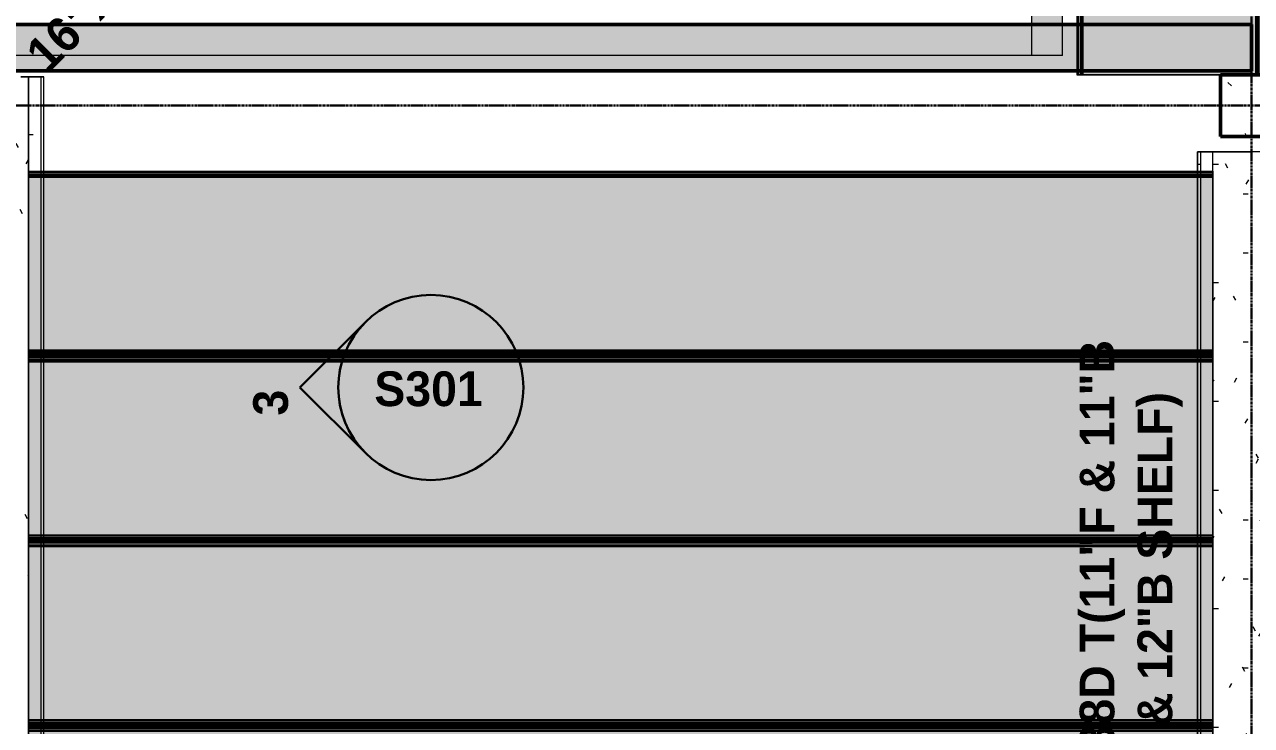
# Model space of a CAD drawing. Header units: inches. Extents: x -4126 to 627, y 9773 to 12338.
# Drawn here: x -3472.3 to -3154.3, y 11374.5 to 11556.2 of the extents above; entities that cross this region are included whole.
import ezdxf

# ---------------------------------------------------------------- set-up
doc = ezdxf.new("R2010")
doc.units = ezdxf.units.IN
doc.header["$MEASUREMENT"] = 0
doc.linetypes.add('Grid Line 1_2_', pattern=[0.875, 0.5, -0.125, 0.125, -0.125])
for name, color, linetype, lineweight in [('A-WALL', 113, 'Continuous', 13), ('G-ANNO-SYMB', 111, 'Continuous', 30), ('S-BEAM', 12, 'Continuous', 9), ('S-BEAM-IDEN', 2, 'Continuous', 30), ('S-COLS', 52, 'Continuous', 9), ('S-COLS-IDEN', 171, 'Continuous', 30), ('S-FNDN', 32, 'Continuous', 13), ('S-GRID', 1, 'Continuous', 9)]:
    doc.layers.add(name, color=color, linetype=linetype, lineweight=lineweight)
doc.styles.add('Century Gothic_B', font='', dxfattribs={"height": 9})
doc.styles.get('Century Gothic_B').set_extended_font_data('Century Gothic', bold=True)
pattern_1 = [(0, (0, 0), (30.72, 7.68), [1.267, -21.773, 1.267, -21.773, -122.88]), (0, (0, 0), (30.72, 7.68), [-46.08, 1.267, -44.813, 1.267, -21.773, -53.76]), (0, (0, 0), (30.72, 7.68), [-115.2, 1.267, -14.093, 1.267, -37.133]), (120, (11.52, 3.84), (-22.011075, 22.7643004), [1.267, -21.773, 1.267, -21.773, -122.88]), (120, (11.52, 3.84), (-22.011075, 22.7643004), [-46.08, 1.267, -44.813, 1.267, -21.773, -53.76]), (120, (11.52, 3.84), (-22.011075, 22.7643004), [-115.2, 1.267, -14.093, 1.267, -37.133]), (240, (15.36, 19.2), (-8.708925, -30.4443004), [1.267, -21.773, 1.267, -21.773, -122.88]), (240, (15.36, 19.2), (-8.708925, -30.4443004), [-46.08, 1.267, -44.813, 1.267, -21.773, -53.76]), (240, (15.36, 19.2), (-8.708925, -30.4443004), [-115.2, 1.267, -14.093, 1.267, -37.133])]

# ---------------------------------------------------------------- blocks, each defined once
blk = doc.blocks.new('034100 - Precast Structural Concrete - Column - Corbels - 16_x16_-1699968-FRAMING PLAN - 1ST FLOOR')
at = {"layer": 'S-COLS'}
h = blk.add_hatch(dxfattribs=at)
h.set_pattern_fill('FP_1', color=256, style=0, pattern_type=2)
h.set_pattern_definition([(140, (11534.205, 3155.308), (2.40992, 27.5427), [2.88, -31.68]), (85, (11534.205, 3155.308), (-28.884266, -5.327844), [2.304, -25.344]), (190.451, (11534.406, 3157.603), (-26.47393, 22.215316), [2.448, -26.924]), (136.184, (11526.525, 3155.308), (6.35642, 40.98187), [4.32, -47.52]), (186.636, (11527.055, 3158.723), (-37.40619, 35.89075), [3.671, -40.386]), (81.184, (11526.525, 3155.31), (-37.40622, 35.89097), [3.456, -38.016]), (111, (11528.445, 3159.148), (15.46073, 22.921036), [2.88, -31.68]), (56, (11528.445, 3159.148), (-27.84574, 9.34353), [2.304, -25.344]), (161.451, (11529.734, 3161.058), (-12.38442, 32.26477), [2.448, -26.924]), (127.5, (11534.205, 3155.308), (-12.782707, 0.466855), [1.267, -23.77, 1.267, -24.461, -25.44]), (127.5, (11534.205, 3155.308), (-12.782707, 0.466855), [-50.765, 1.267, -24.173]), (97.5, (11534.205, 3155.308), (-15.14509, 10.10159), [1.267, -13.402, 1.267, -23.194, -9.696]), (97.5, (11534.205, 3155.308), (-15.14509, 10.10159), [-39.13, 1.267, -8.429]), (57.5, (11534.205, 3146.745), (0.86578, 20.499161), [1.267, -8.333, 1.267, -28.685, -39.744]), (57.5, (11534.205, 3146.745), (0.86578, 20.499161), [-39.552, 1.267, -38.477]), (47.5, (11534.205, 3142.905), (-3.844288, 22.39478), [1.267, -11.213, 1.267, -18.624, -28.224]), (47.5, (11534.205, 3142.905), (-3.844288, 22.39478), [-32.371, 1.267, -26.957])])
h.paths.add_polyline_path([(7.02, -7.02), (6.98, 1), (-8.98, 1), (-8.98, -7.02), (6.94, -7.02)], flags=0)
for p, q in [((-8.91, 8.98), (-8.98, 8.98)), ((-8.98, 8.98), (-8.98, -7.02)), ((6.94, 8.98), (-8.91, 8.98)), ((7.02, 8.98), (6.94, 8.98)), ((7.02, -7.02), (7.02, 8.98)), ((-8.98, -7.02), (-8.91, -7.02)), ((-8.91, -7.02), (6.94, -7.02)), ((6.94, -7.02), (7.02, -7.02))]:
    blk.add_line(p, q, dxfattribs=at)
at = {"layer": 'S-COLS', "lineweight": 50}
for p, q in [((-8.98, -7.02), (-8.98, 8.98)), ((-8.98, 8.98), (-8.91, 8.98)), ((-8.91, 8.98), (6.94, 8.98)), ((6.94, 8.98), (7.02, 8.98)), ((7.02, 8.98), (7.02, -7.02)), ((-8.91, -7.02), (-8.98, -7.02)), ((6.94, -7.02), (-8.91, -7.02)), ((7.02, -7.02), (6.94, -7.02))]:
    blk.add_line(p, q, dxfattribs=at)
blk = doc.blocks.new('034100 - Precast Structural Concrete - Solid Plank - 12_-1875445-FRAMING PLAN - 1ST FLOOR')
at = {"layer": 'S-BEAM', "transparency": 33554483}
for points in [[(235.8, 23.52), (235.8, 23.9), (0, 23.9), (0, 23.52), (182.34, 23.52)], [(235.8, 23.09), (0, 23.09), (0, 22.7), (235.8, 22.7)], [(235.8, 23.9), (235.8, 23.94), (182.34, 23.9)], [(239.8, 23.9), (235.8, 23.9), (235.8, 23.52), (239.8, 23.52)], [(239.8, 22.7), (239.8, 23.09), (235.8, 23.09), (235.8, 22.7), (236.59, 22.7)]]:
    blk.add_hatch(color=256, dxfattribs=at).paths.add_polyline_path(points, flags=0)
h = blk.add_hatch(color=256, dxfattribs=at)
h.paths.add_polyline_path([(239.8, -22.7), (239.8, 21.36), (235.8, 21.36), (235.8, 22.7), (0, 22.7), (0, 21.34), (7.8, 21.34), (7.8, -22.7), (226.8, -22.7), (226.8, 21.34), (238.8, 21.34), (238.8, -22.7)], flags=0)
h.paths.add_polyline_path([(239.8, -23.09), (238.8, -23.09), (238.8, -23.52), (239.8, -23.52)], flags=0)
h.paths.add_polyline_path([(235.8, 23.09), (235.8, 23.52), (0, 23.52), (0, 23.09), (182.34, 23.09)], flags=0)
h.paths.add_polyline_path([(226.8, -23.52), (226.8, -23.09), (7.8, -23.09), (7.8, -23.52), (182.34, -23.52)], flags=0)
h = blk.add_hatch(color=256, dxfattribs=at)
h.paths.add_polyline_path([(239.8, 21.36), (239.8, 22.7), (235.8, 22.7), (235.8, 21.36), (236.59, 21.36)], flags=0)
h.paths.add_polyline_path([(239.8, 23.52), (235.8, 23.52), (235.8, 23.09), (239.8, 23.09)], flags=0)
h = blk.add_hatch(color=256, dxfattribs=at)
h.paths.add_polyline_path([(238.8, -23.09), (226.8, -23.09), (226.8, -23.52), (238.8, -23.52)], flags=0)
h.paths.add_polyline_path([(238.8, -22.7), (238.8, 21.34), (226.8, 21.34), (226.8, -22.7)], flags=0)
h.paths.add_polyline_path([(7.8, -18.38), (7.8, 21.34), (0, 21.34), (0, -22.7), (7.8, -22.7)], flags=0)
h.paths.add_polyline_path([(7.8, -23.52), (7.8, -23.09), (0, -23.09), (0, -23.52), (6.89, -23.52)], flags=0)
h = blk.add_hatch(color=256, dxfattribs=at)
h.paths.add_polyline_path([(238.8, -23.09), (238.8, -22.7), (226.8, -22.7), (226.8, -23.09)], flags=0)
h.paths.add_polyline_path([(7.8, -23.09), (7.8, -22.7), (0, -22.7), (0, -23.09), (6.89, -23.09)], flags=0)
h = blk.add_hatch(color=256, dxfattribs=at)
h.paths.add_polyline_path([(238.8, -23.52), (226.8, -23.52), (226.8, -23.9), (238.8, -23.9)], flags=0)
h.paths.add_polyline_path([(7.8, -23.9), (7.8, -23.52), (0, -23.52), (0, -23.9), (6.88, -23.9)], flags=0)
h = blk.add_hatch(color=256, dxfattribs=at)
h.paths.add_polyline_path([(239.8, -23.09), (239.8, -22.7), (238.8, -22.7), (238.8, -23.09)], flags=0)
h.paths.add_polyline_path([(226.8, -23.09), (226.8, -22.7), (7.8, -22.7), (7.8, -23.09), (182.34, -23.09)], flags=0)
h = blk.add_hatch(color=256, dxfattribs=at)
h.paths.add_polyline_path([(239.8, -23.9), (239.8, -23.52), (238.8, -23.52), (238.8, -23.9)], flags=0)
h.paths.add_polyline_path([(226.8, -23.9), (226.8, -23.52), (7.8, -23.52), (7.8, -23.9), (182.34, -23.9)], flags=0)
h = blk.add_hatch(color=256, dxfattribs=at)
h.paths.add_polyline_path([(239.8, -23.94), (239.8, -23.9), (238.8, -23.94)], flags=0)
h.paths.add_polyline_path([(226.8, -23.94), (226.8, -23.9), (182.34, -23.94)], flags=0)
at = {"layer": 'S-BEAM'}
for p, q in [((0, 23.94), (0, 23.9)), ((0, 23.94), (235.8, 23.94)), ((0, 23.76), (0, 23.9)), ((0, 23.9), (0, 23.52)), ((0, 23.9), (235.8, 23.9)), ((0, 22.7), (0, 23.76)), ((0, 23.76), (235.8, 23.76)), ((0, 23.76), (235.8, 23.76)), ((0, 23.52), (0, 21.34)), ((0, 23.52), (235.8, 23.52)), ((0, 22.7), (0, 23.09)), ((0, 23.09), (0, 22.7)), ((0, 23.09), (235.8, 23.09)), ((0, 23.09), (235.8, 23.09)), ((0, 22.4), (0, 22.7)), ((0, 22.7), (235.8, 22.7)), ((0, 21.34), (0, 22.4)), ((0, 22.4), (235.8, 22.4)), ((235.8, 23.94), (239.8, 23.94)), ((235.8, 23.9), (239.8, 23.9)), ((235.8, 23.76), (239.8, 23.76)), ((235.8, 23.76), (239.8, 23.76)), ((235.8, 23.52), (239.8, 23.52)), ((235.8, 23.09), (239.8, 23.09)), ((235.8, 23.09), (239.8, 23.09)), ((235.8, 22.7), (239.8, 22.7)), ((235.8, 22.4), (239.8, 22.4)), ((239.8, 23.9), (239.8, 23.94)), ((239.8, 23.52), (239.8, 23.9)), ((239.8, 23.9), (239.8, 23.76)), ((239.8, 23.76), (239.8, 23.52)), ((239.8, 21.36), (239.8, 23.52)), ((239.8, 23.52), (239.8, 22.7)), ((239.8, 22.7), (239.8, 23.09)), ((239.8, 23.09), (239.8, 22.7)), ((239.8, 22.7), (239.8, 22.4)), ((239.8, 22.4), (239.8, 21.36)), ((0, -22.4), (0, 21.34)), ((0, 21.34), (0, -23.52)), ((239.8, 13.34), (239.8, 21.36)), ((239.8, 21.36), (239.8, 13.34)), ((239.8, -23.52), (239.8, 13.34)), ((239.8, 13.34), (239.8, -22.4)), ((0, -22.7), (0, -22.4)), ((0, -22.4), (7.8, -22.4)), ((0, -23.52), (0, -22.7)), ((0, -22.7), (0, -23.09)), ((0, -23.09), (0, -22.7)), ((0, -22.7), (7.8, -22.7)), ((0, -23.09), (7.8, -23.09)), ((0, -23.09), (7.8, -23.09)), ((0, -23.52), (0, -23.9)), ((0, -23.76), (0, -23.52)), ((7.8, -23.52), (0, -23.52)), ((0, -23.9), (0, -23.76)), ((7.8, -23.76), (0, -23.76)), ((0, -23.76), (7.8, -23.76)), ((0, -23.9), (0, -23.94)), ((0, -23.9), (7.8, -23.9)), ((0, -23.94), (7.8, -23.94)), ((7.8, -22.4), (226.8, -22.4)), ((7.8, -22.7), (226.8, -22.7)), ((7.8, -23.09), (226.8, -23.09)), ((7.8, -23.09), (226.8, -23.09)), ((226.8, -23.52), (7.8, -23.52)), ((226.8, -23.76), (7.8, -23.76)), ((7.8, -23.76), (226.8, -23.76)), ((7.8, -23.9), (226.8, -23.9)), ((7.8, -23.94), (226.8, -23.94)), ((226.8, -22.4), (238.8, -22.4)), ((226.8, -22.7), (238.8, -22.7)), ((226.8, -23.09), (238.8, -23.09)), ((226.8, -23.09), (238.8, -23.09)), ((238.8, -23.52), (226.8, -23.52)), ((238.8, -23.76), (226.8, -23.76)), ((226.8, -23.76), (238.8, -23.76)), ((226.8, -23.9), (238.8, -23.9)), ((226.8, -23.94), (238.8, -23.94)), ((238.8, -22.4), (239.8, -22.4)), ((238.8, -22.7), (239.8, -22.7)), ((238.8, -23.09), (239.8, -23.09)), ((238.8, -23.09), (239.8, -23.09)), ((239.8, -23.52), (238.8, -23.52)), ((239.8, -23.76), (238.8, -23.76)), ((238.8, -23.76), (239.8, -23.76)), ((238.8, -23.9), (239.8, -23.9)), ((238.8, -23.94), (239.8, -23.94)), ((239.8, -22.4), (239.8, -22.7)), ((239.8, -22.7), (239.8, -23.09)), ((239.8, -23.09), (239.8, -22.7)), ((239.8, -22.7), (239.8, -23.76)), ((239.8, -23.9), (239.8, -23.52)), ((239.8, -23.76), (239.8, -23.9)), ((239.8, -23.94), (239.8, -23.9))]:
    blk.add_line(p, q, dxfattribs=at)
blk = doc.blocks.new('034100 - Precast Structural Concrete - Solid Plank - 12_-V145-FRAMING PLAN - 1ST FLOOR')
at = {"layer": 'S-BEAM', "transparency": 33554483}
h = blk.add_hatch(color=256, dxfattribs=at)
h.paths.add_polyline_path([(4, 23.52), (4, 23.9), (0, 23.9), (0, 23.52), (3.21, 23.52)], flags=0)
h.paths.add_polyline_path([(307, 23.52), (307, 23.9), (303, 23.9), (303, 23.52), (303.79, 23.52)], flags=0)
h = blk.add_hatch(color=256, dxfattribs=at)
h.paths.add_polyline_path([(4, -23.52), (4, -23.09), (0, -23.09), (0, -23.52), (3.21, -23.52)], flags=0)
h.paths.add_polyline_path([(303.79, -23.52), (307, -23.52), (307, -23.09), (303, -23.09), (303, -23.52)], flags=0)
h.paths.add_polyline_path([(303.79, -22.7), (307, -22.7), (307, 22.7), (303, 22.7), (303, -22.7)], flags=0)
h.paths.add_polyline_path([(0, -22.7), (4, -22.7), (4, 22.7), (0, 22.7), (0, 20.28)], flags=0)
h.paths.add_polyline_path([(303.79, 23.09), (307, 23.09), (307, 23.52), (303, 23.52), (303, 23.09)], flags=0)
h.paths.add_polyline_path([(3.21, 23.09), (4, 23.09), (4, 23.52), (0, 23.52), (0, 23.09)], flags=0)
h = blk.add_hatch(color=256, dxfattribs=at)
h.paths.add_polyline_path([(4, 22.7), (4, 23.09), (0, 23.09), (0, 22.7), (3.21, 22.7)], flags=0)
h.paths.add_polyline_path([(307, 22.7), (307, 23.09), (303, 23.09), (303, 22.7), (303.79, 22.7)], flags=0)
h = blk.add_hatch(color=256, dxfattribs=at)
h.paths.add_polyline_path([(4, 23.9), (4, 23.94), (3.21, 23.9)], flags=0)
h.paths.add_polyline_path([(307, 23.9), (307, 23.94), (303.79, 23.9)], flags=0)
for points in [[(209.75, 23.52), (303, 23.52), (303, 23.9), (4, 23.9), (4, 23.52), (74.68, 23.52)], [(4, 22.7), (303, 22.7), (303, 23.09), (4, 23.09)], [(4, -23.09), (303, -23.09), (303, -22.7), (4, -22.7)], [(4, -23.9), (303, -23.9), (303, -23.52), (4, -23.52)]]:
    blk.add_hatch(color=256, dxfattribs=at).paths.add_polyline_path(points, flags=0)
h = blk.add_hatch(color=256, dxfattribs=at)
h.paths.add_polyline_path([(4, -23.52), (303, -23.52), (303, -23.09), (4, -23.09)], flags=0)
h.paths.add_polyline_path([(209.75, -22.7), (303, -22.7), (303, 22.7), (4, 22.7), (4, -22.7), (74.68, -22.7)], flags=0)
h.paths.add_polyline_path([(4, 23.09), (303, 23.09), (303, 23.52), (4, 23.52)], flags=0)
h = blk.add_hatch(color=256, dxfattribs=at)
h.paths.add_polyline_path([(4, -23.09), (4, -22.7), (0, -22.7), (0, -23.09), (3.21, -23.09)], flags=0)
h.paths.add_polyline_path([(307, -23.09), (307, -22.7), (303, -22.7), (303, -23.09), (303.79, -23.09)], flags=0)
h = blk.add_hatch(color=256, dxfattribs=at)
h.paths.add_polyline_path([(0, -23.9), (4, -23.9), (4, -23.52), (0, -23.52)], flags=0)
h.paths.add_polyline_path([(307, -23.9), (307, -23.52), (303, -23.52), (303, -23.9), (303.79, -23.9)], flags=0)
at = {"layer": 'S-BEAM'}
for p, q in [((0, 23.94), (0, 23.9)), ((0, 23.94), (4, 23.94)), ((0, 23.76), (0, 23.9)), ((0, 23.9), (0, 23.52)), ((0, 23.9), (4, 23.9)), ((0, 23.52), (0, 23.76)), ((0, 23.76), (4, 23.76)), ((0, 23.76), (4, 23.76)), ((0, 22.7), (0, 23.52)), ((0, 23.52), (0, -23.52)), ((0, 23.52), (4, 23.52)), ((0, 22.7), (0, 23.09)), ((0, 23.09), (0, 22.7)), ((0, 23.09), (4, 23.09)), ((0, 23.09), (4, 23.09)), ((0, 22.4), (0, 22.7)), ((0, 22.7), (4, 22.7)), ((0, -22.4), (0, 22.4)), ((0, 22.4), (4, 22.4)), ((4, 23.94), (303, 23.94)), ((4, 23.9), (303, 23.9)), ((4, 23.76), (303, 23.76)), ((4, 23.76), (303, 23.76)), ((4, 23.52), (303, 23.52)), ((4, 23.09), (303, 23.09)), ((4, 23.09), (303, 23.09)), ((4, 22.7), (303, 22.7)), ((4, 22.4), (303, 22.4)), ((303, 23.94), (307, 23.94)), ((303, 23.9), (307, 23.9)), ((303, 23.76), (307, 23.76)), ((303, 23.76), (307, 23.76)), ((303, 23.52), (307, 23.52)), ((303, 23.09), (307, 23.09)), ((303, 23.09), (307, 23.09)), ((303, 22.7), (307, 22.7)), ((303, 22.4), (307, 22.4)), ((307, 23.9), (307, 23.94)), ((307, 23.52), (307, 23.9)), ((307, 23.9), (307, 23.76)), ((307, 23.76), (307, 23.52)), ((307, -23.52), (307, 23.52)), ((307, 23.52), (307, 22.7)), ((307, 22.7), (307, 23.09)), ((307, 23.09), (307, 22.7)), ((307, 22.7), (307, 22.4)), ((307, 22.4), (307, -22.4)), ((0, -22.7), (0, -22.4)), ((0, -22.4), (4, -22.4)), ((0, -23.52), (0, -22.7)), ((0, -22.7), (0, -23.09)), ((0, -23.09), (0, -22.7)), ((0, -22.7), (4, -22.7)), ((0, -23.09), (4, -23.09)), ((0, -23.09), (4, -23.09)), ((0, -23.52), (0, -23.9)), ((0, -23.76), (0, -23.52)), ((4, -23.52), (0, -23.52)), ((0, -23.9), (0, -23.76)), ((4, -23.76), (0, -23.76)), ((0, -23.76), (4, -23.76)), ((0, -23.9), (0, -23.94)), ((0, -23.9), (4, -23.9)), ((0, -23.94), (4, -23.94)), ((4, -22.4), (303, -22.4)), ((4, -22.7), (303, -22.7)), ((4, -23.09), (303, -23.09)), ((4, -23.09), (303, -23.09)), ((303, -23.52), (4, -23.52)), ((303, -23.76), (4, -23.76)), ((4, -23.76), (303, -23.76)), ((4, -23.9), (303, -23.9)), ((4, -23.94), (303, -23.94)), ((303, -22.4), (307, -22.4)), ((303, -22.7), (307, -22.7)), ((303, -23.09), (307, -23.09)), ((303, -23.09), (307, -23.09)), ((307, -23.52), (303, -23.52)), ((307, -23.76), (303, -23.76)), ((303, -23.76), (307, -23.76)), ((303, -23.9), (307, -23.9)), ((303, -23.94), (307, -23.94)), ((307, -22.4), (307, -22.7)), ((307, -22.7), (307, -23.09)), ((307, -23.09), (307, -22.7)), ((307, -22.7), (307, -23.52)), ((307, -23.52), (307, -23.76)), ((307, -23.9), (307, -23.52)), ((307, -23.76), (307, -23.9)), ((307, -23.94), (307, -23.9))]:
    blk.add_line(p, q, dxfattribs=at)
blk = doc.blocks.new('034100 - Precast Structural Concrete - Solid Plank - 12_-V146-FRAMING PLAN - 1ST FLOOR')
at = {"layer": 'S-BEAM', "transparency": 33554483}
h = blk.add_hatch(color=256, dxfattribs=at)
h.paths.add_polyline_path([(4, 23.52), (4, 23.9), (0, 23.9), (0, 23.52), (3.21, 23.52)], flags=0)
h.paths.add_polyline_path([(307, 23.52), (307, 23.9), (303, 23.9), (303, 23.52), (303.79, 23.52)], flags=0)
h = blk.add_hatch(color=256, dxfattribs=at)
h.paths.add_polyline_path([(4, -23.52), (4, -23.09), (0, -23.09), (0, -23.52), (3.21, -23.52)], flags=0)
h.paths.add_polyline_path([(303.79, -23.52), (307, -23.52), (307, -23.09), (303, -23.09), (303, -23.52)], flags=0)
h.paths.add_polyline_path([(3.21, -22.7), (4, -22.7), (4, 22.7), (0, 22.7), (0, -22.7)], flags=0)
h.paths.add_polyline_path([(303, -22.7), (307, -22.7), (307, 22.7), (303, 22.7), (303, -17.95)], flags=0)
h.paths.add_polyline_path([(4, 23.09), (4, 23.52), (0, 23.52), (0, 23.09), (3.21, 23.09)], flags=0)
h.paths.add_polyline_path([(303.79, 23.09), (307, 23.09), (307, 23.52), (303, 23.52), (303, 23.09)], flags=0)
h = blk.add_hatch(color=256, dxfattribs=at)
h.paths.add_polyline_path([(4, 22.7), (4, 23.09), (0, 23.09), (0, 22.7), (3.21, 22.7)], flags=0)
h.paths.add_polyline_path([(307, 22.7), (307, 23.09), (303, 23.09), (303, 22.7), (303.79, 22.7)], flags=0)
for points in [[(74.68, 23.52), (303, 23.52), (303, 23.9), (4, 23.9), (4, 23.52)], [(4, 22.7), (303, 22.7), (303, 23.09), (4, 23.09)], [(74.68, -23.09), (303, -23.09), (303, -22.7), (4, -22.7), (4, -23.09)], [(4, -23.9), (303, -23.9), (303, -23.52), (4, -23.52)]]:
    blk.add_hatch(color=256, dxfattribs=at).paths.add_polyline_path(points, flags=0)
h = blk.add_hatch(color=256, dxfattribs=at)
h.paths.add_polyline_path([(4, -23.52), (303, -23.52), (303, -23.09), (4, -23.09)], flags=0)
h.paths.add_polyline_path([(4, -22.7), (303, -22.7), (303, 22.7), (4, 22.7), (4, -17.95)], flags=0)
h.paths.add_polyline_path([(74.68, 23.09), (303, 23.09), (303, 23.52), (4, 23.52), (4, 23.09)], flags=0)
h = blk.add_hatch(color=256, dxfattribs=at)
h.paths.add_polyline_path([(4, -23.09), (4, -22.7), (0, -22.7), (0, -23.09), (3.21, -23.09)], flags=0)
h.paths.add_polyline_path([(307, -23.09), (307, -22.7), (303, -22.7), (303, -23.09), (303.79, -23.09)], flags=0)
h = blk.add_hatch(color=256, dxfattribs=at)
h.paths.add_polyline_path([(303.79, -23.9), (307, -23.9), (307, -23.52), (303, -23.52), (303, -23.9)], flags=0)
h.paths.add_polyline_path([(0, -23.9), (4, -23.9), (4, -23.52), (0, -23.52)], flags=0)
at = {"layer": 'S-BEAM'}
for p, q in [((0, 23.94), (0, 23.9)), ((0, 23.94), (4, 23.94)), ((0, 23.76), (0, 23.9)), ((0, 23.9), (0, 23.52)), ((0, 23.9), (4, 23.9)), ((0, 23.52), (0, 23.76)), ((0, 23.76), (4, 23.76)), ((0, 23.76), (4, 23.76)), ((0, 22.7), (0, 23.52)), ((0, 23.52), (0, -23.52)), ((0, 23.52), (4, 23.52)), ((0, 22.7), (0, 23.09)), ((0, 23.09), (0, 22.7)), ((0, 23.09), (4, 23.09)), ((0, 23.09), (4, 23.09)), ((0, 22.4), (0, 22.7)), ((0, 22.7), (4, 22.7)), ((0, -22.4), (0, 22.4)), ((0, 22.4), (4, 22.4)), ((4, 23.94), (303, 23.94)), ((4, 23.9), (303, 23.9)), ((4, 23.76), (303, 23.76)), ((4, 23.76), (303, 23.76)), ((4, 23.52), (303, 23.52)), ((4, 23.09), (303, 23.09)), ((4, 23.09), (303, 23.09)), ((4, 22.7), (303, 22.7)), ((4, 22.4), (303, 22.4)), ((303, 23.94), (307, 23.94)), ((303, 23.9), (307, 23.9)), ((303, 23.76), (307, 23.76)), ((303, 23.76), (307, 23.76)), ((303, 23.52), (307, 23.52)), ((303, 23.09), (307, 23.09)), ((303, 23.09), (307, 23.09)), ((303, 22.7), (307, 22.7)), ((303, 22.4), (307, 22.4)), ((307, 23.9), (307, 23.94)), ((307, 23.52), (307, 23.9)), ((307, 23.9), (307, 23.76)), ((307, 23.76), (307, 23.52)), ((307, -23.52), (307, 23.52)), ((307, 23.52), (307, 22.7)), ((307, 22.7), (307, 23.09)), ((307, 23.09), (307, 22.7)), ((307, 22.7), (307, 22.4)), ((307, 22.4), (307, -22.4)), ((0, -22.7), (0, -22.4)), ((0, -22.4), (4, -22.4)), ((0, -23.52), (0, -22.7)), ((0, -22.7), (0, -23.09)), ((0, -23.09), (0, -22.7)), ((0, -22.7), (4, -22.7)), ((0, -23.09), (4, -23.09)), ((0, -23.09), (4, -23.09)), ((0, -23.52), (0, -23.9)), ((0, -23.76), (0, -23.52)), ((4, -23.52), (0, -23.52)), ((0, -23.9), (0, -23.76)), ((4, -23.76), (0, -23.76)), ((0, -23.76), (4, -23.76)), ((0, -23.9), (0, -23.94)), ((0, -23.9), (4, -23.9)), ((0, -23.94), (4, -23.94)), ((4, -22.4), (303, -22.4)), ((4, -22.7), (303, -22.7)), ((4, -23.09), (303, -23.09)), ((4, -23.09), (303, -23.09)), ((303, -23.52), (4, -23.52)), ((303, -23.76), (4, -23.76)), ((4, -23.76), (303, -23.76)), ((4, -23.9), (303, -23.9)), ((4, -23.94), (303, -23.94)), ((303, -22.4), (307, -22.4)), ((303, -22.7), (307, -22.7)), ((303, -23.09), (307, -23.09)), ((303, -23.09), (307, -23.09)), ((307, -23.52), (303, -23.52)), ((307, -23.76), (303, -23.76)), ((303, -23.76), (307, -23.76)), ((303, -23.9), (307, -23.9)), ((303, -23.94), (307, -23.94)), ((307, -22.4), (307, -22.7)), ((307, -22.7), (307, -23.09)), ((307, -23.09), (307, -22.7)), ((307, -22.7), (307, -23.52)), ((307, -23.52), (307, -23.76)), ((307, -23.9), (307, -23.52)), ((307, -23.76), (307, -23.9)), ((307, -23.94), (307, -23.9))]:
    blk.add_line(p, q, dxfattribs=at)
blk = doc.blocks.new('034100 - Precast Structural Concrete - Solid Plank - 12_-V147-FRAMING PLAN - 1ST FLOOR')
at = {"layer": 'S-BEAM', "transparency": 33554483}
h = blk.add_hatch(color=256, dxfattribs=at)
h.paths.add_polyline_path([(4, 23.52), (4, 23.9), (0, 23.9), (0, 23.52), (3.21, 23.52)], flags=0)
h.paths.add_polyline_path([(307, 23.52), (307, 23.9), (303, 23.9), (303, 23.52), (303.79, 23.52)], flags=0)
h = blk.add_hatch(color=256, dxfattribs=at)
h.paths.add_polyline_path([(4, -23.52), (4, -23.09), (0, -23.09), (0, -23.52), (3.21, -23.52)], flags=0)
h.paths.add_polyline_path([(303, -23.52), (307, -23.52), (307, -23.09), (303, -23.09)], flags=0)
h.paths.add_polyline_path([(0, -22.7), (4, -22.7), (4, 22.7), (0, 22.7), (0, -14.53)], flags=0)
h.paths.add_polyline_path([(303.79, -22.7), (307, -22.7), (307, 22.7), (303, 22.7), (303, -22.7)], flags=0)
h.paths.add_polyline_path([(3.21, 23.09), (4, 23.09), (4, 23.52), (0, 23.52), (0, 23.09)], flags=0)
h.paths.add_polyline_path([(307, 23.09), (307, 23.52), (303, 23.52), (303, 23.09), (303.79, 23.09)], flags=0)
h = blk.add_hatch(color=256, dxfattribs=at)
h.paths.add_polyline_path([(0, 22.7), (4, 22.7), (4, 23.09), (0, 23.09)], flags=0)
h.paths.add_polyline_path([(307, 22.7), (307, 23.09), (303, 23.09), (303, 22.7), (303.79, 22.7)], flags=0)
for points in [[(74.68, 23.52), (303, 23.52), (303, 23.9), (4, 23.9), (4, 23.52)], [(74.68, 22.7), (303, 22.7), (303, 23.09), (4, 23.09), (4, 22.7)], [(307, 23.9), (307, 23.94), (303.79, 23.9)], [(74.68, -23.09), (303, -23.09), (303, -22.7), (4, -22.7), (4, -23.09)], [(4, -23.9), (303, -23.9), (303, -23.52), (4, -23.52)], [(307, -23.94), (307, -23.9), (303.79, -23.94)]]:
    blk.add_hatch(color=256, dxfattribs=at).paths.add_polyline_path(points, flags=0)
h = blk.add_hatch(color=256, dxfattribs=at)
h.paths.add_polyline_path([(4, -23.52), (303, -23.52), (303, -23.09), (4, -23.09)], flags=0)
h.paths.add_polyline_path([(303, -22.7), (303, 22.7), (4, 22.7), (4, -22.7), (209.75, -22.7)], flags=0)
h.paths.add_polyline_path([(4, 23.09), (303, 23.09), (303, 23.52), (4, 23.52)], flags=0)
h = blk.add_hatch(color=256, dxfattribs=at)
h.paths.add_polyline_path([(4, -23.09), (4, -22.7), (0, -22.7), (0, -23.09), (3.21, -23.09)], flags=0)
h.paths.add_polyline_path([(307, -23.09), (307, -22.7), (303, -22.7), (303, -23.09), (303.79, -23.09)], flags=0)
h = blk.add_hatch(color=256, dxfattribs=at)
h.paths.add_polyline_path([(303.79, -23.9), (307, -23.9), (307, -23.52), (303, -23.52), (303, -23.9)], flags=0)
h.paths.add_polyline_path([(0, -23.9), (4, -23.9), (4, -23.52), (0, -23.52)], flags=0)
at = {"layer": 'S-BEAM'}
for p, q in [((0, 23.94), (0, 23.9)), ((0, 23.94), (4, 23.94)), ((0, 23.76), (0, 23.9)), ((0, 23.9), (0, 23.52)), ((0, 23.9), (4, 23.9)), ((0, 23.52), (0, 23.76)), ((0, 23.76), (4, 23.76)), ((0, 23.76), (4, 23.76)), ((0, 22.7), (0, 23.52)), ((0, 23.52), (0, -23.52)), ((0, 23.52), (4, 23.52)), ((0, 22.7), (0, 23.09)), ((0, 23.09), (0, 22.7)), ((0, 23.09), (4, 23.09)), ((0, 23.09), (4, 23.09)), ((0, 22.4), (0, 22.7)), ((0, 22.7), (4, 22.7)), ((0, -22.4), (0, 22.4)), ((0, 22.4), (4, 22.4)), ((4, 23.94), (303, 23.94)), ((4, 23.9), (303, 23.9)), ((4, 23.76), (303, 23.76)), ((4, 23.76), (303, 23.76)), ((4, 23.52), (303, 23.52)), ((4, 23.09), (303, 23.09)), ((4, 23.09), (303, 23.09)), ((4, 22.7), (303, 22.7)), ((4, 22.4), (303, 22.4)), ((303, 23.94), (307, 23.94)), ((303, 23.9), (307, 23.9)), ((303, 23.76), (307, 23.76)), ((303, 23.76), (307, 23.76)), ((303, 23.52), (307, 23.52)), ((303, 23.09), (307, 23.09)), ((303, 23.09), (307, 23.09)), ((303, 22.7), (307, 22.7)), ((303, 22.4), (307, 22.4)), ((307, 23.9), (307, 23.94)), ((307, 23.52), (307, 23.9)), ((307, 23.9), (307, 23.76)), ((307, 23.76), (307, 23.52)), ((307, -23.52), (307, 23.52)), ((307, 23.52), (307, 22.7)), ((307, 22.7), (307, 23.09)), ((307, 23.09), (307, 22.7)), ((307, 22.7), (307, 22.4)), ((307, 22.4), (307, -22.4)), ((0, -22.7), (0, -22.4)), ((0, -22.4), (4, -22.4)), ((0, -23.52), (0, -22.7)), ((0, -22.7), (0, -23.09)), ((0, -23.09), (0, -22.7)), ((0, -22.7), (4, -22.7)), ((0, -23.09), (4, -23.09)), ((0, -23.09), (4, -23.09)), ((0, -23.52), (0, -23.9)), ((0, -23.76), (0, -23.52)), ((4, -23.52), (0, -23.52)), ((0, -23.9), (0, -23.76)), ((4, -23.76), (0, -23.76)), ((0, -23.76), (4, -23.76)), ((0, -23.9), (0, -23.94)), ((0, -23.9), (4, -23.9)), ((0, -23.94), (4, -23.94)), ((4, -22.4), (303, -22.4)), ((4, -22.7), (303, -22.7)), ((4, -23.09), (303, -23.09)), ((4, -23.09), (303, -23.09)), ((303, -23.52), (4, -23.52)), ((303, -23.76), (4, -23.76)), ((4, -23.76), (303, -23.76)), ((4, -23.9), (303, -23.9)), ((4, -23.94), (303, -23.94)), ((303, -22.4), (307, -22.4)), ((303, -22.7), (307, -22.7)), ((303, -23.09), (307, -23.09)), ((303, -23.09), (307, -23.09)), ((307, -23.52), (303, -23.52)), ((307, -23.76), (303, -23.76)), ((303, -23.76), (307, -23.76)), ((303, -23.9), (307, -23.9)), ((303, -23.94), (307, -23.94)), ((307, -22.4), (307, -22.7)), ((307, -22.7), (307, -23.09)), ((307, -23.09), (307, -22.7)), ((307, -22.7), (307, -23.52)), ((307, -23.52), (307, -23.76)), ((307, -23.9), (307, -23.52)), ((307, -23.76), (307, -23.9)), ((307, -23.94), (307, -23.9))]:
    blk.add_line(p, q, dxfattribs=at)
blk = doc.blocks.new('034100 - Precast Structural Concrete - Solid Plank - 12_-V148-FRAMING PLAN - 1ST FLOOR')
at = {"layer": 'S-BEAM', "transparency": 33554483}
h = blk.add_hatch(color=256, dxfattribs=at)
h.paths.add_polyline_path([(4, 23.52), (4, 23.9), (0, 23.9), (0, 23.52), (3.21, 23.52)], flags=0)
h.paths.add_polyline_path([(307, 23.52), (307, 23.9), (303, 23.9), (303, 23.52), (303.79, 23.52)], flags=0)
h = blk.add_hatch(color=256, dxfattribs=at)
h.paths.add_polyline_path([(4, -23.52), (4, -23.09), (0, -23.09), (0, -23.52), (3.21, -23.52)], flags=0)
h.paths.add_polyline_path([(307, -23.52), (307, -23.09), (303, -23.09), (303, -23.52), (303.79, -23.52)], flags=0)
h.paths.add_polyline_path([(307, -22.7), (307, 22.7), (303, 22.7), (303, -22.7), (303.79, -22.7)], flags=0)
h.paths.add_polyline_path([(0, -22.7), (4, -22.7), (4, 22.7), (0, 22.7), (0, -14.53)], flags=0)
h.paths.add_polyline_path([(307, 23.09), (307, 23.52), (303, 23.52), (303, 23.09), (303.79, 23.09)], flags=0)
h.paths.add_polyline_path([(0, 23.09), (4, 23.09), (4, 23.52), (0, 23.52)], flags=0)
h = blk.add_hatch(color=256, dxfattribs=at)
h.paths.add_polyline_path([(0, 22.7), (4, 22.7), (4, 23.09), (0, 23.09)], flags=0)
h.paths.add_polyline_path([(307, 22.7), (307, 23.09), (303, 23.09), (303, 22.7), (303.79, 22.7)], flags=0)
for points in [[(74.68, 23.52), (303, 23.52), (303, 23.9), (4, 23.9), (4, 23.52)], [(74.68, 22.7), (303, 22.7), (303, 23.09), (4, 23.09), (4, 22.7)], [(307, 23.9), (307, 23.94), (303.79, 23.9)], [(74.68, -23.09), (303, -23.09), (303, -22.7), (4, -22.7), (4, -23.09)], [(4, -23.9), (303, -23.9), (303, -23.52), (4, -23.52)]]:
    blk.add_hatch(color=256, dxfattribs=at).paths.add_polyline_path(points, flags=0)
h = blk.add_hatch(color=256, dxfattribs=at)
h.paths.add_polyline_path([(4, -23.52), (303, -23.52), (303, -23.09), (4, -23.09)], flags=0)
h.paths.add_polyline_path([(209.75, -22.7), (303, -22.7), (303, 22.7), (4, 22.7), (4, -22.7), (74.68, -22.7)], flags=0)
h.paths.add_polyline_path([(4, 23.09), (303, 23.09), (303, 23.52), (4, 23.52)], flags=0)
h = blk.add_hatch(color=256, dxfattribs=at)
h.paths.add_polyline_path([(4, -23.09), (4, -22.7), (0, -22.7), (0, -23.09), (3.21, -23.09)], flags=0)
h.paths.add_polyline_path([(307, -23.09), (307, -22.7), (303, -22.7), (303, -23.09), (303.79, -23.09)], flags=0)
h = blk.add_hatch(color=256, dxfattribs=at)
h.paths.add_polyline_path([(303.79, -23.9), (307, -23.9), (307, -23.52), (303, -23.52), (303, -23.9)], flags=0)
h.paths.add_polyline_path([(0, -23.9), (4, -23.9), (4, -23.52), (0, -23.52)], flags=0)
at = {"layer": 'S-BEAM'}
for p, q in [((0, 23.94), (0, 23.9)), ((0, 23.94), (4, 23.94)), ((0, 23.76), (0, 23.9)), ((0, 23.9), (0, 23.52)), ((0, 23.9), (4, 23.9)), ((0, 23.52), (0, 23.76)), ((0, 23.76), (4, 23.76)), ((0, 23.76), (4, 23.76)), ((0, 22.7), (0, 23.52)), ((0, 23.52), (0, -23.52)), ((0, 23.52), (4, 23.52)), ((0, 22.7), (0, 23.09)), ((0, 23.09), (0, 22.7)), ((0, 23.09), (4, 23.09)), ((0, 23.09), (4, 23.09)), ((0, 22.4), (0, 22.7)), ((0, 22.7), (4, 22.7)), ((0, -22.4), (0, 22.4)), ((0, 22.4), (4, 22.4)), ((4, 23.94), (303, 23.94)), ((4, 23.9), (303, 23.9)), ((4, 23.76), (303, 23.76)), ((4, 23.76), (303, 23.76)), ((4, 23.52), (303, 23.52)), ((4, 23.09), (303, 23.09)), ((4, 23.09), (303, 23.09)), ((4, 22.7), (303, 22.7)), ((4, 22.4), (303, 22.4)), ((303, 23.94), (307, 23.94)), ((303, 23.9), (307, 23.9)), ((303, 23.76), (307, 23.76)), ((303, 23.76), (307, 23.76)), ((303, 23.52), (307, 23.52)), ((303, 23.09), (307, 23.09)), ((303, 23.09), (307, 23.09)), ((303, 22.7), (307, 22.7)), ((303, 22.4), (307, 22.4)), ((307, 23.9), (307, 23.94)), ((307, 23.52), (307, 23.9)), ((307, 23.9), (307, 23.76)), ((307, 23.76), (307, 23.52)), ((307, -23.52), (307, 23.52)), ((307, 23.52), (307, 22.7)), ((307, 22.7), (307, 23.09)), ((307, 23.09), (307, 22.7)), ((307, 22.7), (307, 22.4)), ((307, 22.4), (307, -22.4)), ((0, -22.7), (0, -22.4)), ((0, -22.4), (4, -22.4)), ((0, -23.52), (0, -22.7)), ((0, -22.7), (0, -23.09)), ((0, -23.09), (0, -22.7)), ((0, -22.7), (4, -22.7)), ((0, -23.09), (4, -23.09)), ((0, -23.09), (4, -23.09)), ((0, -23.52), (0, -23.9)), ((0, -23.76), (0, -23.52)), ((4, -23.52), (0, -23.52)), ((0, -23.9), (0, -23.76)), ((4, -23.76), (0, -23.76)), ((0, -23.76), (4, -23.76)), ((0, -23.9), (0, -23.94)), ((0, -23.9), (4, -23.9)), ((0, -23.94), (4, -23.94)), ((4, -22.4), (303, -22.4)), ((4, -22.7), (303, -22.7)), ((4, -23.09), (303, -23.09)), ((4, -23.09), (303, -23.09)), ((303, -23.52), (4, -23.52)), ((303, -23.76), (4, -23.76)), ((4, -23.76), (303, -23.76)), ((4, -23.9), (303, -23.9)), ((4, -23.94), (303, -23.94)), ((303, -22.4), (307, -22.4)), ((303, -22.7), (307, -22.7)), ((303, -23.09), (307, -23.09)), ((303, -23.09), (307, -23.09)), ((307, -23.52), (303, -23.52)), ((307, -23.76), (303, -23.76)), ((303, -23.76), (307, -23.76)), ((303, -23.9), (307, -23.9)), ((303, -23.94), (307, -23.94)), ((307, -22.4), (307, -22.7)), ((307, -22.7), (307, -23.09)), ((307, -23.09), (307, -22.7)), ((307, -22.7), (307, -23.52)), ((307, -23.52), (307, -23.76)), ((307, -23.9), (307, -23.52)), ((307, -23.76), (307, -23.9)), ((307, -23.94), (307, -23.9))]:
    blk.add_line(p, q, dxfattribs=at)
blk = doc.blocks.new('Elevation - Filled Arrow-1738296-FRAMING PLAN - 1ST FLOOR')
at = {"layer": 'G-ANNO-SYMB'}
for start, end in [(360, 180), (180, 360)]:
    blk.add_arc((0, 0), 0.25, start, end, dxfattribs=at)
blk = doc.blocks.new('Elevation - Filled Arrow-1738116-FRAMING PLAN - 1ST FLOOR')
at = {"layer": 'G-ANNO-SYMB', "lineweight": 9}
h = blk.add_hatch(color=256, dxfattribs=at)
edge = h.paths.add_edge_path(flags=0)
edge.add_line((0, 0.3536), (0.1768, 0.1768))
edge.add_arc((0, 0), 0.25, 45, 135)
edge.add_line((-0.1768, 0.1768), (0, 0.3536))
at = {"layer": 'G-ANNO-SYMB'}
for p, q in [((0, 0.3536), (-0.1768, 0.1768)), ((0.1768, 0.1768), (0, 0.3536))]:
    blk.add_line(p, q, dxfattribs=at)
blk.add_arc((0, 0), 0.25, 45, 135, dxfattribs=at)

msp = doc.modelspace()

# ---------------------------------------------------------------- hatches: boundary and pattern name
at = {"layer": 'A-WALL', "lineweight": 5, "transparency": 33554483}
h = msp.add_hatch(color=256, dxfattribs=at)
h.paths.add_polyline_path([(-3211.324, 11548.189), (-3203.324, 11548.189), (-3203.324, 11556.189), (-3211.324, 11556.189)], flags=0)
h.paths.add_polyline_path([(-3211.324, 11775.189), (-3203.324, 11775.189), (-3203.324, 11782.989), (-3211.324, 11782.989), (-3211.324, 11776.351)], flags=0)
for points in [[(-3203.324, 11556.189), (-3203.324, 11775.189), (-3211.324, 11775.189), (-3211.324, 11556.189)], [(-3211.324, 11548.189), (-3211.324, 11556.189), (-3485.324, 11556.189), (-3485.324, 11548.189), (-3261.577, 11548.189)]]:
    msp.add_hatch(color=256, dxfattribs=at).paths.add_polyline_path(points, flags=0)
at = {"layer": 'S-BEAM'}
h = msp.add_hatch(dxfattribs=at)
h.set_pattern_fill('FP_3', color=256, style=0, pattern_type=2)
h.set_pattern_definition(pattern_1)
h.paths.add_polyline_path([(-3471.324, 11193.035), (-3471.324, 11518.199), (-3468.111, 11518.199), (-3468.111, 11542.678), (-3473.324, 11542.678), (-3473.324, 11527.189), (-3485.324, 11527.189), (-3485.324, 11432.189), (-3494.536, 11432.189), (-3494.536, 11430.989), (-3491.324, 11430.989), (-3491.324, 11206.713), (-3488.324, 11206.672), (-3488.324, 11195.189), (-3473.324, 11195.189), (-3473.324, 11193.035)], flags=0)
h = msp.add_hatch(dxfattribs=at)
h.set_pattern_fill('FP_24', color=256, style=0, pattern_type=2)
h.set_pattern_definition([(0, (-1789.556, 0), (21.722, 7.68), [0.896, -15.396, 0.896, -15.396, -86.889]), (0, (-1789.556, 0), (21.722, 7.68), [-32.583, 0.896, -31.687, 0.896, -15.396, -38.014]), (0, (-1789.556, 0), (21.722, 7.68), [-81.459, 0.896, -9.965, 0.896, -26.257]), (112.208, (-1781.41, 3.84), (-16.9086766, 26.0559108), [1.185, -20.367, 1.185, -20.367, -114.944]), (112.208, (-1781.41, 3.84), (-16.9086766, 26.0559108), [-43.104, 1.185, -41.919, 1.185, -20.367, -50.288]), (112.208, (-1781.41, 3.84), (-16.9086766, 26.0559108), [-107.76, 1.185, -13.183, 1.185, -34.735]), (247.792, (-1778.694, 19.2), (-4.8140186, -27.152691), [1.185, -20.367, 1.185, -20.367, -114.944]), (247.792, (-1778.694, 19.2), (-4.8140186, -27.152691), [-43.104, 1.185, -41.919, 1.185, -20.367, -50.288]), (247.792, (-1778.694, 19.2), (-4.8140186, -27.152691), [-107.76, 1.185, -13.183, 1.185, -34.735])])
h.paths.add_polyline_path([(-3468.111, 11518.199), (-3467.324, 11518.199), (-3467.324, 11542.678), (-3468.111, 11542.678)], flags=0)
h = msp.add_hatch(dxfattribs=at)
h.set_pattern_fill('FP_23', color=256, style=0, pattern_type=2)
h.set_pattern_definition([(0, (-1528.268, 0), (21.722, 7.68), [0.896, -15.396, 0.896, -15.396, -86.889]), (0, (-1528.268, 0), (21.722, 7.68), [-32.583, 0.896, -31.687, 0.896, -15.396, -38.014]), (0, (-1528.268, 0), (21.722, 7.68), [-81.459, 0.896, -9.965, 0.896, -26.257]), (112.208, (-1520.122, 3.84), (-16.9086766, 26.0559108), [1.185, -20.367, 1.185, -20.367, -114.944]), (112.208, (-1520.122, 3.84), (-16.9086766, 26.0559108), [-43.104, 1.185, -41.919, 1.185, -20.367, -50.288]), (112.208, (-1520.122, 3.84), (-16.9086766, 26.0559108), [-107.76, 1.185, -13.183, 1.185, -34.735]), (247.792, (-1517.407, 19.2), (-4.8140186, -27.152691), [1.185, -20.367, 1.185, -20.367, -114.944]), (247.792, (-1517.407, 19.2), (-4.8140186, -27.152691), [-43.104, 1.185, -41.919, 1.185, -20.367, -50.288]), (247.792, (-1517.407, 19.2), (-4.8140186, -27.152691), [-107.76, 1.185, -13.183, 1.185, -34.735])])
h.paths.add_polyline_path([(-3168.324, 11518.199), (-3167.536, 11518.199), (-3167.536, 11523.217), (-3168.324, 11523.217)], flags=0)
h = msp.add_hatch(dxfattribs=at)
h.set_pattern_fill('FP_3', color=256, style=0, pattern_type=2)
h.set_pattern_definition(pattern_1)
h.paths.add_polyline_path([(-3164.324, 11187.193), (-3162.324, 11187.193), (-3162.324, 11195.189), (-3146.324, 11195.189), (-3146.324, 11187.193), (-3144.324, 11187.193), (-3144.324, 11276.289), (-3164.324, 11276.289), (-3164.324, 11191.795)], flags=0)
h.paths.add_polyline_path([(-3161.324, 11284.914), (-3144.324, 11284.914), (-3144.324, 11518.199), (-3141.111, 11518.199), (-3141.111, 11523.189), (-3167.536, 11523.217), (-3167.536, 11518.199), (-3164.324, 11518.158), (-3164.324, 11284.914)], flags=0)
at = {"layer": 'S-FNDN', "transparency": 33554483}
h = msp.add_hatch(color=256, dxfattribs=at)
h.paths.add_polyline_path([(-3485.324, 11544.189), (-3433.324, 11544.189), (-3433.324, 11548.189), (-3485.324, 11548.189), (-3485.324, 11545.047)], flags=0)
h.paths.add_polyline_path([(-3587.324, 11544.189), (-3495.324, 11544.189), (-3495.324, 11556.189), (-3599.324, 11556.189), (-3599.324, 11544.189)], flags=0)
msp.add_hatch(color=256, dxfattribs=at).paths.add_polyline_path([(-3261.577, 11544.189), (-3199.607, 11544.189), (-3199.607, 11556.189), (-3203.324, 11556.189), (-3203.324, 11548.189), (-3433.324, 11548.189), (-3433.324, 11544.189), (-3396.645, 11544.189)], flags=0)

# ---------------------------------------------------------------- linework, layer by layer
at = {"layer": 'A-WALL'}
for p, q in [((-3211.324, 11783.189), (-3211.324, 11548.189)), ((-3203.324, 11548.189), (-3203.324, 11783.189)), ((-3203.324, 11548.189), (-3485.324, 11548.189))]:
    msp.add_line(p, q, dxfattribs=at)
at = {"layer": 'S-BEAM'}
for p, q in [((-3468.111, 11542.678), (-3473.324, 11542.678)), ((-3473.324, 11542.678), (-3471.324, 11542.678)), ((-3471.324, 11542.678), (-3467.324, 11542.678)), ((-3471.324, 11542.678), (-3471.324, 11518.199)), ((-3471.324, 11278.807), (-3471.324, 11542.678)), ((-3467.324, 11542.678), (-3468.111, 11542.678)), ((-3468.111, 11542.678), (-3468.111, 11187.205)), ((-3467.324, 11278.807), (-3467.324, 11542.678)), ((-3467.324, 11187.205), (-3467.324, 11542.678)), ((-3167.536, 11523.217), (-3168.324, 11523.217)), ((-3168.324, 11523.217), (-3164.324, 11523.217)), ((-3168.324, 11523.217), (-3168.324, 11278.795)), ((-3168.324, 11187.193), (-3168.324, 11523.217)), ((-3141.111, 11523.217), (-3167.536, 11523.217)), ((-3167.536, 11523.217), (-3167.536, 11187.193)), ((-3164.324, 11523.217), (-3154.308, 11523.217)), ((-3164.324, 11278.795), (-3164.324, 11523.217)), ((-3164.324, 11518.199), (-3164.324, 11523.217)), ((-3471.324, 11518.158), (-3471.324, 11517.782)), ((-3471.324, 11517.782), (-3471.324, 11517.352)), ((-3471.324, 11517.352), (-3471.324, 11516.959)), ((-3471.324, 11516.959), (-3471.324, 11471.557)), ((-3164.324, 11517.782), (-3164.324, 11518.158)), ((-3164.324, 11517.352), (-3164.324, 11517.782)), ((-3164.324, 11516.959), (-3164.324, 11517.352)), ((-3164.324, 11471.557), (-3164.324, 11516.959)), ((-3471.324, 11471.557), (-3471.324, 11471.163)), ((-3471.324, 11471.163), (-3471.324, 11470.734)), ((-3471.324, 11470.734), (-3471.324, 11470.358)), ((-3164.324, 11471.163), (-3164.324, 11471.557)), ((-3164.324, 11470.734), (-3164.324, 11471.163)), ((-3164.324, 11470.358), (-3164.324, 11470.734)), ((-3471.324, 11470.276), (-3471.324, 11469.9)), ((-3471.324, 11469.9), (-3471.324, 11469.47)), ((-3471.324, 11469.47), (-3471.324, 11469.077)), ((-3471.324, 11469.077), (-3471.324, 11423.675)), ((-3164.324, 11469.9), (-3164.324, 11470.276)), ((-3164.324, 11469.47), (-3164.324, 11469.9)), ((-3164.324, 11469.077), (-3164.324, 11469.47)), ((-3164.324, 11423.675), (-3164.324, 11469.077)), ((-3471.324, 11423.675), (-3471.324, 11423.282)), ((-3471.324, 11423.282), (-3471.324, 11422.852)), ((-3471.324, 11422.852), (-3471.324, 11422.476)), ((-3164.324, 11423.282), (-3164.324, 11423.675)), ((-3164.324, 11422.852), (-3164.324, 11423.282)), ((-3164.324, 11422.476), (-3164.324, 11422.852)), ((-3471.324, 11422.394), (-3471.324, 11422.018)), ((-3471.324, 11422.018), (-3471.324, 11421.589)), ((-3471.324, 11421.589), (-3471.324, 11421.195)), ((-3471.324, 11421.195), (-3471.324, 11375.793)), ((-3164.324, 11422.018), (-3164.324, 11422.394)), ((-3164.324, 11421.589), (-3164.324, 11422.018)), ((-3164.324, 11421.195), (-3164.324, 11421.589)), ((-3164.324, 11375.793), (-3164.324, 11421.195)), ((-3471.324, 11375.793), (-3471.324, 11375.4)), ((-3471.324, 11375.4), (-3471.324, 11374.97)), ((-3164.324, 11375.4), (-3164.324, 11375.793)), ((-3164.324, 11374.97), (-3164.324, 11375.4)), ((-3471.324, 11374.97), (-3471.324, 11374.595)), ((-3164.324, 11374.595), (-3164.324, 11374.97))]:
    msp.add_line(p, q, dxfattribs=at)
at = {"layer": 'S-FNDN', "lineweight": 50}
for p, q in [((-3815.324, 11556.189), (-3154.324, 11556.189)), ((-3154.324, 11556.189), (-3154.324, 11544.189)), ((-3154.324, 11544.189), (-3489.324, 11544.189))]:
    msp.add_line(p, q, dxfattribs=at)
at = {"layer": 'S-GRID', "linetype": 'Grid Line 1_2_', "lineweight": 30}
for p, q in [((-3154.324, 9772.61), (-3154.324, 12288.555)), ((-1814.206, 11535.189), (-4076.95, 11535.189))]:
    msp.add_line(p, q, dxfattribs=at)

# ---------------------------------------------------------------- block references
at = {"layer": 'G-ANNO-SYMB', "xscale": 95.99999999999994, "yscale": 95.99999999999994, "zscale": 95.99999999999994}
msp.add_blockref('Elevation - Filled Arrow-1738296-FRAMING PLAN - 1ST FLOOR', (-3367.006, 11462.12), dxfattribs=at)
at = {"layer": 'G-ANNO-SYMB', "xscale": 95.99999999999994, "yscale": 95.99999999999994, "zscale": 95.99999999999994, "rotation": 90.00000000001498}
msp.add_blockref('Elevation - Filled Arrow-1738116-FRAMING PLAN - 1ST FLOOR', (-3367.006, 11462.12), dxfattribs=at)
at = {"layer": 'S-BEAM', "rotation": 270.0000000000009}
msp.add_blockref('034100 - Precast Structural Concrete - Solid Plank - 12_-1875445-FRAMING PLAN - 1ST FLOOR', (-3175.666, 11782.989), dxfattribs=at)
at = {"layer": 'S-BEAM'}
for name, p in [('034100 - Precast Structural Concrete - Solid Plank - 12_-V145-FRAMING PLAN - 1ST FLOOR', (-3471.324, 11494.258)), ('034100 - Precast Structural Concrete - Solid Plank - 12_-V146-FRAMING PLAN - 1ST FLOOR', (-3471.324, 11446.376)), ('034100 - Precast Structural Concrete - Solid Plank - 12_-V147-FRAMING PLAN - 1ST FLOOR', (-3471.324, 11398.494)), ('034100 - Precast Structural Concrete - Solid Plank - 12_-V148-FRAMING PLAN - 1ST FLOOR', (-3471.324, 11350.612))]:
    msp.add_blockref(name, p, dxfattribs=at)
at = {"layer": 'S-COLS', "rotation": 269.9999999999963}
msp.add_blockref('034100 - Precast Structural Concrete - Column - Corbels - 16_x16_-1699968-FRAMING PLAN - 1ST FLOOR', (-3155.308, 11534.205), dxfattribs=at)

# ---------------------------------------------------------------- texts
at = {"layer": 'G-ANNO-SYMB', "lineweight": 9, "insert": (-3381.665, 11466.294), "char_height": 9, "width": 34.542, "attachment_point": 1, "style": 'Century Gothic_B'}
msp.add_mtext('S301', dxfattribs=at)
at = {"layer": 'G-ANNO-SYMB', "lineweight": 9, "insert": (-3413.057, 11454.843), "char_height": 9, "width": 8.787, "attachment_point": 1, "rotation": 90, "style": 'Century Gothic_B'}
msp.add_mtext('\\fCentury Gothic|b1|i0|c0|p34|;3', dxfattribs=at)
at = {"layer": 'S-BEAM-IDEN', "lineweight": 9, "char_height": 9, "attachment_point": 1, "rotation": 90, "style": 'Century Gothic_B'}
for s, insert, width in [('IT 28WX32D / IT28WX38D T(11"F & 11"B', (-3198.846, 11245.674), 279.972), ('SHELF) & S(12"F & 12"B SHELF)', (-3183.846, 11273.674), 212.1)]:
    msp.add_mtext(s, dxfattribs=dict(at, insert=insert, width=width))
at = {"layer": 'S-COLS-IDEN', "lineweight": 9, "insert": (-3472.676, 11549.691), "char_height": 9, "width": 54.843, "attachment_point": 1, "rotation": 45, "style": 'Century Gothic_B'}
msp.add_mtext('16"x16"', dxfattribs=at)

doc.saveas('drawing.dxf')
